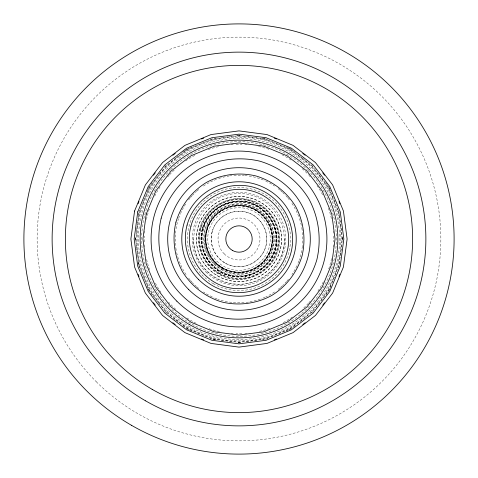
<?xml version="1.0" encoding="UTF-8"?>
<svg xmlns="http://www.w3.org/2000/svg" width="478" height="478" viewBox="0 0 478 478"><rect width="100%" height="100%" fill="white"/><g stroke="black" fill="none" stroke-linecap="round" stroke-linejoin="round"><path stroke-width="0.36" stroke-dasharray="2.39 1.79" d="M284.512 239C284.643 278.919 234.937 299.467 206.795 271.205C178.521 243.057 199.105 193.363 239 193.453C278.883 193.369 299.497 243.045 271.181 271.181C243.057 299.431 193.399 278.865 193.488 239M272.287 239L272.364 239A33.406 33.406 0 0 0 222.3 210.069A33.406 33.406 0 0 0 222.3 267.931A33.406 33.406 0 0 0 272.406 239M307.82 170.18A97.333 97.333 0 0 1 308.077 307.569A97.333 97.333 0 0 1 170.688 308.328M169.672 307.312A97.333 97.333 0 0 1 170.18 170.18M170.688 169.672A97.333 97.333 0 0 1 307.312 169.672M319.083 174.715A102.692 102.692 0 0 1 320.009 302.108M319.549 302.699A102.692 102.692 0 0 1 302.699 319.549M302.108 320.009A102.692 102.692 0 0 1 175.892 320.009M175.301 319.549A102.692 102.692 0 0 1 159.389 303.871M158.917 303.285A102.692 102.692 0 0 1 158.917 174.715M159.389 174.129A102.692 102.692 0 0 1 175.301 158.451M175.892 157.991A102.692 102.692 0 0 1 302.108 157.991M302.699 158.451A102.692 102.692 0 0 1 318.611 174.129M342.816 237.542A103.828 103.828 0 0 1 342.816 240.458M329.987 289.011A103.828 103.828 0 0 1 328.918 290.911M290.911 328.918A103.828 103.828 0 0 1 289.011 329.987M240.458 342.816A103.828 103.828 0 0 1 237.542 342.816M214.951 340.001A103.828 103.828 0 0 1 212.829 339.476M188.989 329.987A103.828 103.828 0 0 1 187.089 328.918M149.082 290.911A103.828 103.828 0 0 1 148.013 289.011M138.524 265.171A103.828 103.828 0 0 1 137.999 263.049M135.184 240.458A103.828 103.828 0 0 1 135.184 237.542M148.013 188.989A103.828 103.828 0 0 1 149.082 187.089M185.207 150.194A103.828 103.828 0 0 1 188.989 148.013M237.542 135.184A103.828 103.828 0 0 1 240.458 135.184M263.049 137.999A103.828 103.828 0 0 1 265.171 138.524M289.011 148.013A103.828 103.828 0 0 1 292.793 150.194M328.918 187.089A103.828 103.828 0 0 1 329.987 188.989M342.553 237.548A103.565 103.565 0 0 1 342.553 240.452M339.912 262.273A103.565 103.565 0 0 1 338.448 267.901M331.129 286.304A103.565 103.565 0 0 1 326.032 295.135M313.251 311.196A103.565 103.565 0 0 1 311.196 313.251M295.135 326.032A103.565 103.565 0 0 1 286.304 331.129M267.901 338.448A103.565 103.565 0 0 1 262.273 339.912M240.452 342.553A103.565 103.565 0 0 1 237.548 342.553M215.727 339.912A103.565 103.565 0 0 1 210.099 338.448M191.696 331.129A103.565 103.565 0 0 1 182.865 326.032M166.804 313.251A103.565 103.565 0 0 1 164.749 311.196M151.968 295.135A103.565 103.565 0 0 1 146.871 286.304M139.552 267.901A103.565 103.565 0 0 1 138.088 262.273M135.447 240.452A103.565 103.565 0 0 1 135.447 237.548M138.088 215.727A103.565 103.565 0 0 1 139.552 210.099M146.871 191.696A103.565 103.565 0 0 1 151.968 182.865M164.749 166.804A103.565 103.565 0 0 1 166.804 164.749M182.865 151.968A103.565 103.565 0 0 1 191.696 146.871M210.099 139.552A103.565 103.565 0 0 1 215.727 138.088M237.548 135.447A103.565 103.565 0 0 1 240.452 135.447M262.273 138.088A103.565 103.565 0 0 1 267.901 139.552M286.304 146.871A103.565 103.565 0 0 1 295.135 151.968M311.196 164.749A103.565 103.565 0 0 1 313.251 166.804M326.032 182.865A103.565 103.565 0 0 1 331.129 191.696M338.448 210.099A103.565 103.565 0 0 1 339.912 215.727M333.542 236.108A94.59 94.59 0 0 1 333.542 241.892M333.411 244.796A94.59 94.59 0 0 1 333.25 246.983M331.547 258.55A94.59 94.59 0 0 1 328.458 269.723M323.331 281.835A94.59 94.59 0 0 1 317.045 292.434M310.336 301.11A94.59 94.59 0 0 1 308.884 302.741M308.394 303.279A94.59 94.59 0 0 1 302.204 309.374M292.434 317.045A94.59 94.59 0 0 1 281.835 323.331M269.723 328.458A94.59 94.59 0 0 1 258.55 331.547M246.983 333.25A94.59 94.59 0 0 1 244.796 333.411M241.892 333.542A94.59 94.59 0 0 1 236.108 333.542M233.204 333.411A94.59 94.59 0 0 1 231.017 333.25M219.45 331.547A94.59 94.59 0 0 1 208.277 328.458M196.165 323.331A94.59 94.59 0 0 1 185.566 317.045M175.796 309.374A94.59 94.59 0 0 1 168.626 302.204M160.955 292.434A94.59 94.59 0 0 1 154.669 281.835M149.542 269.723A94.59 94.59 0 0 1 146.453 258.55M144.75 246.983A94.59 94.59 0 0 1 144.589 244.796M144.458 241.892A94.59 94.59 0 0 1 144.458 236.108M144.589 233.204A94.59 94.59 0 0 1 144.75 231.017M146.453 219.45A94.59 94.59 0 0 1 149.542 208.277M154.669 196.165A94.59 94.59 0 0 1 160.955 185.566M167.664 176.89A94.59 94.59 0 0 1 169.116 175.259M169.606 174.721A94.59 94.59 0 0 1 175.796 168.626M185.566 160.955A94.59 94.59 0 0 1 196.165 154.669M208.277 149.542A94.59 94.59 0 0 1 219.45 146.453M231.017 144.75A94.59 94.59 0 0 1 233.204 144.589M236.108 144.458A94.59 94.59 0 0 1 241.892 144.458M244.796 144.589A94.59 94.59 0 0 1 246.983 144.75M258.55 146.453A94.59 94.59 0 0 1 269.723 149.542M281.835 154.669A94.59 94.59 0 0 1 292.434 160.955M302.204 168.626A94.59 94.59 0 0 1 308.394 174.721M308.884 175.259A94.59 94.59 0 0 1 310.336 176.89M317.045 185.566A94.59 94.59 0 0 1 323.331 196.165M328.458 208.277A94.59 94.59 0 0 1 331.547 219.45M333.25 231.017A94.59 94.59 0 0 1 333.411 233.204M302.437 232.487A63.771 63.771 0 0 1 302.437 245.513M302.359 246.236A63.771 63.771 0 0 1 301.845 249.851M301.714 250.568A63.771 63.771 0 0 1 299.097 260.343M298.846 261.024A63.771 63.771 0 0 1 297.197 265.081M296.892 265.744A63.771 63.771 0 0 1 291.933 274.563M288.461 279.254A63.771 63.771 0 0 1 287.057 280.927M286.573 281.47A63.771 63.771 0 0 1 282.54 285.593M282.008 286.089A63.771 63.771 0 0 1 280.371 287.529M279.815 288.001A63.771 63.771 0 0 1 278.112 289.369M274.563 291.933A63.771 63.771 0 0 1 265.744 296.892M265.081 297.197A63.771 63.771 0 0 1 261.024 298.846M260.343 299.097A63.771 63.771 0 0 1 249.128 301.965M248.411 302.072A63.771 63.771 0 0 1 244.784 302.508M244.061 302.568A63.771 63.771 0 0 1 232.487 302.437M231.764 302.359A63.771 63.771 0 0 1 228.149 301.845M227.432 301.714A63.771 63.771 0 0 1 217.657 299.097M216.976 298.846A63.771 63.771 0 0 1 212.919 297.197M212.256 296.892A63.771 63.771 0 0 1 203.437 291.933M198.746 288.461A63.771 63.771 0 0 1 197.073 287.057M196.53 286.573A63.771 63.771 0 0 1 192.407 282.54M191.911 282.008A63.771 63.771 0 0 1 190.471 280.371M189.999 279.815A63.771 63.771 0 0 1 188.631 278.112M186.067 274.563A63.771 63.771 0 0 1 180.511 264.412M180.224 263.742A63.771 63.771 0 0 1 178.664 259.656M178.431 258.962A63.771 63.771 0 0 1 176.286 250.568M176.155 249.851A63.771 63.771 0 0 1 175.641 246.236M175.563 245.513A63.771 63.771 0 0 1 175.432 233.939M175.492 233.216A63.771 63.771 0 0 1 175.928 229.589M176.035 228.872A63.771 63.771 0 0 1 178.431 219.038M178.664 218.344A63.771 63.771 0 0 1 180.224 214.258M180.511 213.588A63.771 63.771 0 0 1 186.067 203.437M188.631 199.888A63.771 63.771 0 0 1 189.999 198.185M190.471 197.629A63.771 63.771 0 0 1 191.911 195.992M192.407 195.46A63.771 63.771 0 0 1 196.53 191.427M197.073 190.943A63.771 63.771 0 0 1 198.746 189.539M203.437 186.067A63.771 63.771 0 0 1 213.588 180.511M214.258 180.224A63.771 63.771 0 0 1 218.344 178.664M219.038 178.431A63.771 63.771 0 0 1 228.872 176.035M229.589 175.928A63.771 63.771 0 0 1 233.216 175.492M233.939 175.432A63.771 63.771 0 0 1 244.061 175.432M244.784 175.492A63.771 63.771 0 0 1 248.411 175.928M249.128 176.035A63.771 63.771 0 0 1 260.343 178.903M261.024 179.154A63.771 63.771 0 0 1 265.081 180.804M265.744 181.108A63.771 63.771 0 0 1 274.563 186.067M278.112 188.631A63.771 63.771 0 0 1 279.815 189.999M280.371 190.471A63.771 63.771 0 0 1 282.008 191.911M282.54 192.407A63.771 63.771 0 0 1 285.593 195.46M286.089 195.992A63.771 63.771 0 0 1 287.529 197.629M288.001 198.185A63.771 63.771 0 0 1 289.369 199.888M291.933 203.437A63.771 63.771 0 0 1 297.489 213.588M297.776 214.258A63.771 63.771 0 0 1 299.336 218.344M299.569 219.038A63.771 63.771 0 0 1 301.714 227.432M301.845 228.149A63.771 63.771 0 0 1 302.359 231.764M139.116 212.238L135.591 239L139.116 265.762L149.447 290.702L165.878 312.122L187.298 328.553L212.238 338.884L239 342.409L265.762 338.884L290.702 328.553L312.122 312.122L328.553 290.702L338.884 265.762L342.409 239L338.884 212.238L328.553 187.298L312.122 165.878L290.702 149.447L265.762 139.116L239 135.591L212.238 139.116L187.298 149.447L165.878 165.878L149.447 187.298L139.116 212.238M199.72 228.472C193.954 249.462 207.416 272.783 228.472 278.28C249.462 284.046 272.783 270.584 278.28 249.528C284.046 228.538 270.584 205.217 249.528 199.72C228.538 193.954 205.217 207.416 199.72 228.472M200.085 228.574C194.373 249.367 207.709 272.466 228.574 277.915C249.367 283.627 272.466 270.291 277.915 249.426C283.627 228.633 270.291 205.534 249.426 200.085C228.633 194.373 205.534 207.709 200.085 228.574M202.236 229.147C196.84 248.793 209.436 270.62 229.147 275.764C248.793 281.16 270.62 268.564 275.764 248.853C281.16 229.207 268.564 207.38 248.853 202.236C229.207 196.84 207.38 209.436 202.236 229.147M202.325 229.171C196.948 248.769 209.513 270.536 229.171 275.675C248.769 281.052 270.536 268.487 275.675 248.829C281.052 229.231 268.487 207.464 248.829 202.325C229.231 196.948 207.464 209.513 202.325 229.171M202.493 229.219C197.133 248.727 209.645 270.399 229.219 275.507C248.727 280.867 270.399 268.355 275.507 248.781C280.867 229.273 268.355 207.601 248.781 202.493C229.273 197.133 207.601 209.645 202.493 229.219M202.582 229.243C197.241 248.697 209.717 270.315 229.243 275.418C248.697 280.759 270.315 268.283 275.418 248.757C280.759 229.303 268.283 207.685 248.757 202.582C229.303 197.241 207.685 209.717 202.582 229.243M206.974 230.42C202.272 247.532 213.248 266.545 230.42 271.026C247.532 275.728 266.545 264.752 271.026 247.58C275.728 230.468 264.752 211.455 247.58 206.974C230.468 202.272 211.455 213.248 206.974 230.42M212.148 231.806C208.205 246.152 217.406 262.093 231.806 265.852C246.152 269.795 262.093 260.594 265.852 246.194C269.795 231.848 260.594 215.907 246.194 212.148C231.848 208.205 215.907 217.406 212.148 231.806M224.17 253.83A20.972 20.972 0 0 0 259.261 244.425A20.972 20.972 0 0 0 233.575 218.739A20.972 20.972 0 0 0 224.17 253.83M219.187 273.314A39.626 39.626 0 0 0 278.626 239A39.626 39.626 0 0 0 219.187 204.686A39.626 39.626 0 0 0 219.187 273.314M220.406 271.199A37.182 37.182 0 0 0 276.182 239A37.182 37.182 0 0 0 220.406 206.801A37.182 37.182 0 0 0 220.406 271.199M188.732 326.068A100.541 100.541 0 0 0 339.541 239A100.541 100.541 0 0 0 188.732 151.932A100.541 100.541 0 0 0 188.732 326.068M217.729 275.842A42.542 42.542 0 0 0 281.542 239A42.542 42.542 0 0 0 217.729 202.158A42.542 42.542 0 0 0 217.729 275.842M216.875 261.125A31.291 31.291 0 0 0 269.228 247.102A31.291 31.291 0 0 0 230.898 208.772A31.291 31.291 0 0 0 216.875 261.125M225.102 263.073A27.802 27.802 0 0 0 266.802 239A27.802 27.802 0 0 0 225.102 214.927A27.802 27.802 0 0 0 225.102 263.073M213.224 283.645A51.552 51.552 0 0 0 290.552 239A51.552 51.552 0 0 0 213.224 194.355A51.552 51.552 0 0 0 213.224 283.645M96.269 381.731A201.853 201.853 0 0 0 433.976 291.245A201.853 201.853 0 0 0 186.755 44.024A201.853 201.853 0 0 0 96.269 381.731M205.958 272.042A46.725 46.725 0 0 0 284.135 251.093A46.725 46.725 0 0 0 226.907 193.865A46.725 46.725 0 0 0 205.958 272.042M215.405 262.595A33.364 33.364 0 0 0 271.229 247.634A33.364 33.364 0 0 0 230.366 206.771A33.364 33.364 0 0 0 215.405 262.595M221.332 269.598A35.33 35.33 0 0 0 274.33 239A35.33 35.33 0 0 0 221.332 208.402A35.33 35.33 0 0 0 221.332 269.598M217.657 275.967A42.685 42.685 0 0 0 281.685 239A42.685 42.685 0 0 0 217.657 202.033A42.685 42.685 0 0 0 217.657 275.967M212.967 265.033A36.818 36.818 0 0 0 274.563 248.53A36.818 36.818 0 0 0 229.47 203.437A36.818 36.818 0 0 0 212.967 265.033M166.953 311.047A101.886 101.886 0 0 0 337.414 265.368A101.886 101.886 0 0 0 212.632 140.586A101.886 101.886 0 0 0 166.953 311.047M214.293 263.707A34.936 34.936 0 0 0 272.747 248.04A34.936 34.936 0 0 0 229.96 205.253A34.936 34.936 0 0 0 214.293 263.707M222.127 268.224A33.747 33.747 0 0 0 272.747 239A33.747 33.747 0 0 0 222.127 209.776A33.747 33.747 0 0 0 222.127 268.224M221.965 268.505A34.069 34.069 0 0 0 273.069 239A34.069 34.069 0 0 0 221.965 209.495A34.069 34.069 0 0 0 221.965 268.505M222.395 267.764A33.215 33.215 0 0 0 272.215 239A33.215 33.215 0 0 0 222.395 210.236A33.215 33.215 0 0 0 222.395 267.764M219.306 273.111A39.387 39.387 0 0 0 278.387 239A39.387 39.387 0 0 0 219.306 204.889A39.387 39.387 0 0 0 219.306 273.111"/><path stroke-width="0.72" d="M138.142 203.628L138.99 201.579M339.01 276.421L339.858 274.372M153.438 175.211L155.236 172.863M322.764 305.137L324.562 302.789M172.863 155.236L175.211 153.438M302.789 324.562L305.137 322.764M201.579 138.99L203.628 138.142M274.372 339.858L276.421 339.01M274.372 138.142L276.421 138.99M201.579 339.01L203.628 339.858M302.789 153.438L305.137 155.236M172.863 322.764L175.211 324.562M322.764 172.863L324.562 175.211M153.438 302.789L155.236 305.137M339.01 201.579L339.858 203.628M138.142 274.372L138.99 276.421M134.569 211.019L130.882 239L134.569 266.981L145.366 293.062L162.55 315.45L184.938 332.634L211.019 343.431L239 347.118L266.981 343.431L293.062 332.634L315.45 315.45L332.634 293.062L343.431 266.981L347.118 239L343.431 211.019L332.634 184.938L315.45 162.55L293.062 145.366L266.981 134.569L239 130.882L211.019 134.569L184.938 145.366L162.55 162.55L145.366 184.938L134.569 211.019M137.736 211.868L134.163 239L137.736 266.132L148.21 291.419L164.868 313.132L186.581 329.79L211.868 340.264L239 343.837L266.132 340.264L291.419 329.79L313.132 313.132L329.79 291.419L340.264 266.132L343.837 239L340.264 211.868L329.79 186.581L313.132 164.868L291.419 148.21L266.132 137.736L239 134.163L211.868 137.736L186.581 148.21L164.868 164.868L148.21 186.581L137.736 211.868M146.202 214.138L142.928 239L146.202 263.862L155.798 287.033L171.07 306.93L190.967 322.202L214.138 331.798L239 335.072L263.862 331.798L287.033 322.202L306.93 306.93L322.202 287.033L331.798 263.862L335.072 239L331.798 214.138L322.202 190.967L306.93 171.07L287.033 155.798L263.862 146.202L239 142.928L214.138 146.202L190.967 155.798L171.07 171.07L155.798 190.967L146.202 214.138M161.182 218.147C156.276 238.839 159.138 260.57 169.23 279.283C180.391 297.382 197.778 310.724 218.147 316.818C238.839 321.724 260.57 318.862 279.283 308.77C297.382 297.609 310.724 280.222 316.818 259.853C321.724 239.161 318.862 217.43 308.77 198.717C297.609 180.618 280.222 167.276 259.853 161.182C239.161 156.276 217.43 159.138 198.717 169.23C180.618 180.391 167.276 197.778 161.182 218.147M175.946 222.103C171.966 238.869 174.285 256.477 182.465 271.641C191.511 286.304 205.6 297.113 222.103 302.054C238.869 306.034 256.477 303.715 271.641 295.535C286.304 286.489 297.113 272.4 302.054 255.897C306.034 239.131 303.715 221.523 295.535 206.359C286.489 191.696 272.4 180.887 255.897 175.946C239.131 171.966 221.523 174.285 206.359 182.465C191.696 191.511 180.887 205.6 175.946 222.103M187.089 225.09C179.567 253.041 197.121 283.454 225.09 290.911C253.041 298.433 283.454 280.879 290.911 252.91C298.433 224.959 280.879 194.546 252.91 187.089C224.959 179.567 194.546 197.121 187.089 225.09M190.955 226.13C183.905 251.798 200.372 280.317 226.13 287.045C251.798 294.095 280.317 277.628 287.045 251.87C294.095 226.202 277.628 197.683 251.87 190.955C226.202 183.905 197.683 200.372 190.955 226.13M188.589 289.411A71.294 71.294 0 0 0 307.868 257.451A71.294 71.294 0 0 0 220.549 170.132A71.294 71.294 0 0 0 188.589 289.411M152.189 389.361A173.622 173.622 0 0 0 412.622 239A173.622 173.622 0 0 0 152.189 88.639A173.622 173.622 0 0 0 152.189 389.361M145.563 400.833A186.868 186.868 0 0 0 425.868 239A186.868 186.868 0 0 0 145.563 77.167A186.868 186.868 0 0 0 145.563 400.833M131.45 425.283A215.1 215.1 0 0 0 454.1 239A215.1 215.1 0 0 0 131.45 52.717A215.1 215.1 0 0 0 131.45 425.283M198.543 279.457A57.217 57.217 0 0 0 294.269 253.806A57.217 57.217 0 0 0 224.194 183.731A57.217 57.217 0 0 0 198.543 279.457M189.575 324.604A98.85 98.85 0 0 0 337.85 239A98.85 98.85 0 0 0 189.575 153.396A98.85 98.85 0 0 0 189.575 324.604M176.836 301.164A87.916 87.916 0 0 0 323.923 261.753A87.916 87.916 0 0 0 216.247 154.077A87.916 87.916 0 0 0 176.836 301.164M232.41 250.412A13.181 13.181 0 0 0 252.181 239A13.181 13.181 0 0 0 232.41 227.588A13.181 13.181 0 0 0 232.41 250.412"/></g></svg>
